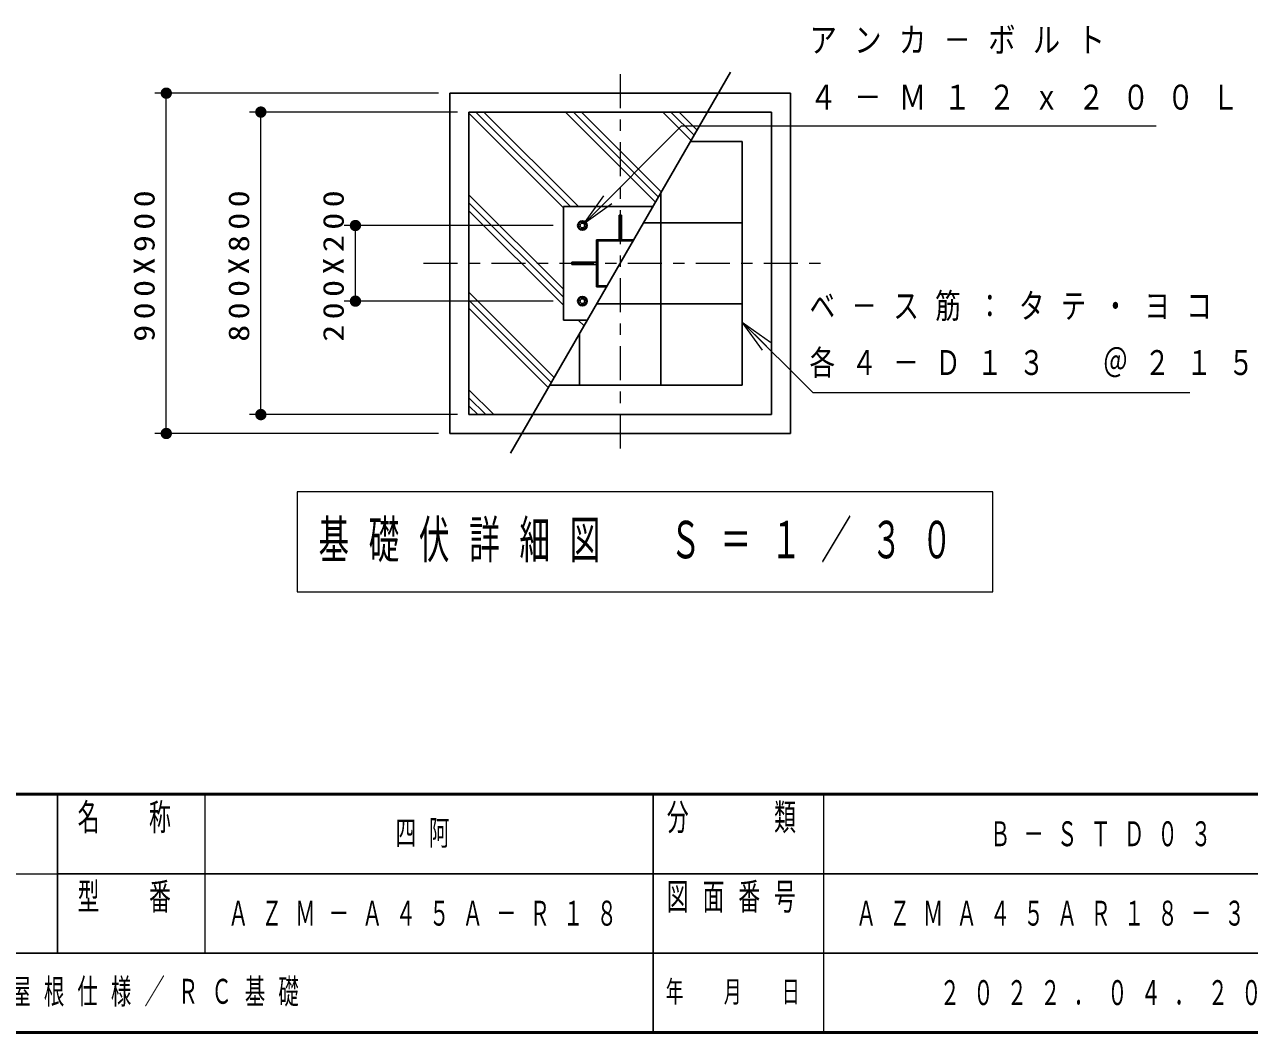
# Model space of a CAD drawing. Units: millimetres on the paper, with parts at other scales. Extents: x -385 to 0, y 0 to 267.
# Drawn here: x -190.4 to -82.5, y 0 to 88.9 of the extents above; entities that cross this region are included whole.
import ezdxf

# ---------------------------------------------------------------- set-up
doc = ezdxf.new("R2010")
doc.units = ezdxf.units.MM
doc.linetypes.add('USER2', pattern=[6, 3, -1, 1, -1])
doc.layers.add('LY_1', color=190, linetype='Continuous', lineweight=25)
doc.styles.add('ＭＳ ゴシック', font='')
doc.styles.get('ＭＳ ゴシック').set_extended_font_data('MS Gothic')

# ---------------------------------------------------------------- blocks, each defined once
blk = doc.blocks.new('filled_dot')
at = {"color": 0, "linetype": 'Continuous', "lineweight": -2, "const_width": 1.25}
blk.add_lwpolyline([(-0.625, 0, 1), (0.625, 0, 1)], format="xyb", close=True, dxfattribs=at)

msp = doc.modelspace()

# ---------------------------------------------------------------- linework, layer by layer
at = {"layer": 'LY_1', "color": 7}
for p, q in [((-147.57, 51.071), (-128.177, 84.661)), ((-152.909, 82.805), (-122.909, 82.805)), ((-152.909, 82.805), (-152.909, 52.805)), ((-122.909, 82.805), (-122.909, 52.805)), ((-151.242, 81.138), (-124.576, 81.138)), ((-151.242, 81.138), (-151.242, 54.471)), ((-124.576, 81.138), (-124.576, 54.471)), ((-131.703, 78.555), (-127.159, 78.555)), ((-127.159, 78.555), (-127.159, 57.055)), ((-134.326, 74.011), (-134.326, 57.055)), ((-142.909, 72.805), (-142.909, 62.805)), ((-142.909, 72.805), (-135.022, 72.805)), ((-141.451, 71.499), (-141.66, 71.138)), ((-141.034, 71.499), (-141.451, 71.499)), ((-140.826, 71.138), (-141.034, 71.499)), ((-138.009, 69.888), (-138.009, 72.055)), ((-138.009, 72.055), (-137.809, 72.055)), ((-137.809, 69.888), (-137.809, 72.055)), ((-135.84, 71.388), (-127.159, 71.388)), ((-141.659, 71.138), (-141.451, 70.777)), ((-141.451, 70.777), (-141.034, 70.777)), ((-141.035, 70.777), (-140.826, 71.138)), ((-136.706, 69.888), (-139.992, 69.888)), ((-139.992, 69.888), (-139.992, 65.722)), ((-136.768, 69.781), (-139.886, 69.781)), ((-139.886, 69.781), (-139.886, 65.828)), ((-139.992, 67.905), (-142.159, 67.905)), ((-142.159, 67.705), (-142.159, 67.905)), ((-139.992, 67.705), (-142.159, 67.705)), ((-141.66, 64.472), (-141.451, 64.832)), ((-141.451, 64.832), (-141.034, 64.832)), ((-141.035, 64.832), (-140.826, 64.471)), ((-139.992, 65.722), (-139.112, 65.722)), ((-139.886, 65.828), (-139.05, 65.828)), ((-141.451, 64.11), (-141.66, 64.471)), ((-141.034, 64.11), (-141.451, 64.11)), ((-140.826, 64.471), (-141.034, 64.11)), ((-139.978, 64.221), (-127.159, 64.221)), ((-142.909, 62.805), (-140.796, 62.805)), ((-141.492, 61.598), (-141.492, 57.055)), ((-144.116, 57.055), (-127.159, 57.055)), ((-151.242, 54.471), (-124.576, 54.471)), ((-152.909, 52.805), (-122.909, 52.805))]:
    msp.add_line(p, q, dxfattribs=at)
at = {"layer": 'LY_1', "color": 7, "linetype": 'USER2', "lineweight": 13}
for p, q in [((-137.909, 84.492), (-137.909, 51.116)), ((-155.247, 67.805), (-120.191, 67.805))]:
    msp.add_line(p, q, dxfattribs=at)
at = {"layer": 'LY_1', "color": 7, "lineweight": 13}
for p, q in [((-153.909, 82.805), (-178.909, 82.805)), ((-177.909, 52.805), (-177.909, 82.805)), ((-152.242, 81.138), (-170.576, 81.138)), ((-169.576, 54.471), (-169.576, 81.138)), ((-142.909, 72.708), (-151.242, 81.041)), ((-142.299, 72.805), (-150.632, 81.138)), ((-141.592, 72.805), (-149.925, 81.138)), ((-134.797, 73.194), (-142.741, 81.138)), ((-134.539, 73.643), (-142.034, 81.138)), ((-134.28, 74.091), (-141.327, 81.138)), ((-131.65, 78.646), (-134.143, 81.138)), ((-131.391, 79.094), (-133.436, 81.138)), ((-131.133, 79.542), (-132.728, 81.138)), ((-142.909, 65.523), (-151.242, 73.857)), ((-141.107, 71.274), (-139.347, 73.755)), ((-142.909, 64.816), (-151.242, 73.15)), ((-142.909, 64.109), (-151.242, 72.442)), ((-141.107, 71.274), (-138.993, 73.403)), ((-138.638, 73.05), (-141.107, 71.274)), ((-143.809, 71.138), (-162.242, 71.138)), ((-161.242, 64.471), (-161.242, 71.138)), ((-138.009, 70.555), (-137.809, 70.555)), ((-140.659, 67.705), (-140.659, 67.905)), ((-143.722, 57.737), (-151.242, 65.258)), ((-143.809, 64.471), (-162.242, 64.471)), ((-143.98, 57.289), (-151.242, 64.551)), ((-144.239, 56.841), (-151.242, 63.844)), ((-141.092, 62.292), (-141.605, 62.805)), ((-140.833, 62.74), (-140.898, 62.805)), ((-127.149, 62.604), (-125.02, 60.491)), ((-127.149, 62.604), (-124.667, 60.846)), ((-125.372, 60.136), (-127.149, 62.604)), ((-149.054, 54.471), (-151.242, 56.66)), ((-149.761, 54.471), (-151.242, 55.953)), ((-150.468, 54.471), (-151.242, 55.246)), ((-152.242, 54.471), (-170.576, 54.471)), ((-153.909, 52.805), (-178.909, 52.805)), ((-166.37, 47.661), (-166.37, 38.861)), ((-105.07, 47.661), (-166.37, 47.661)), ((-105.07, 38.861), (-105.07, 47.661)), ((-166.37, 38.861), (-105.07, 38.861)), ((-174.5, 21), (-174.5, 7)), ((-120, 21), (-120, 0)), ((-242.5, 14), (-187.5, 14))]:
    msp.add_line(p, q, dxfattribs=at)
at = {"layer": 'LY_1', "color": 7, "lineweight": 50}
for p, q in [((-385, 21), (0, 21)), ((-385, 0), (0, 0))]:
    msp.add_line(p, q, dxfattribs=at)
at = {"layer": 'LY_1', "color": 211}
for p, q in [((-187.5, 21), (-187.5, 7)), ((-135, 21), (-135, 0)), ((-187.5, 14), (-70, 14)), ((-242.5, 7), (0, 7))]:
    msp.add_line(p, q, dxfattribs=at)
at = {"layer": 'LY_1', "color": 7, "lineweight": 13}
for points in [[(-141.107, 71.274), (-132.501, 79.938), (-90.681, 79.938)], [(-127.149, 62.604), (-120.93, 56.432), (-87.711, 56.432)]]:
    msp.add_lwpolyline(points, dxfattribs=at)
at = {"layer": 'LY_1', "color": 7}
for centre, radius in [((-141.242, 71.138), 0.417), ((-141.242, 71.138), 0.361), ((-141.242, 71.138), 0.212), ((-141.242, 64.471), 0.417), ((-141.242, 64.471), 0.361), ((-141.242, 64.471), 0.212)]:
    msp.add_circle(centre, radius, dxfattribs=at)

# ---------------------------------------------------------------- block references
at = {"layer": 'LY_1', "color": 7, "lineweight": 13, "xscale": 0.4, "yscale": 0.4}
for p, rotation in [((-177.909, 82.805), 270), ((-169.576, 81.138), 270), ((-161.242, 71.138), 270), ((-161.242, 64.471), 90), ((-169.576, 54.471), 90), ((-177.909, 52.805), 90)]:
    msp.add_blockref('filled_dot', p, dxfattribs=dict(at, rotation=rotation))

# ---------------------------------------------------------------- texts
at = {"layer": 'LY_1', "color": 7, "style": 'ＭＳ ゴシック'}
for s, insert, char_height, attachment_point in [('\\T1.64;\\W0.8;アンカ－ボルト', (-121.217, 87.438), 2.199, 4), ('\\T1.64;\\W0.8;４－Ｍ１２ｘ２００Ｌ', (-121.217, 82.438), 2.199, 4), ('\\T1.64;\\W0.75;ベ－ス筋：タテ・ヨコ', (-121.223, 63.932), 2.199, 4), ('\\T1.64;\\W0.75;各４－Ｄ１３\u3000＠２１５', (-121.223, 58.932), 2.199, 4), ('\\T1.64;\\W0.6;基礎伏詳細図\u3000Ｓ＝１／３０', (-135.72, 43.261), 3.299, 5), ('\\T1.64;\\W0.6;四阿', (-154.75, 17.5), 2.199, 5), ('\\T1.64;\\W0.6;Ｂ－ＳＴＤ０３', (-95, 17.5), 2.199, 5), ('\\T1.64;\\W0.6;ＡＺＭ－Ａ４５Ａ－Ｒ１８', (-154.75, 10.5), 2.199, 5), ('\\T1.64;\\W0.6;ＡＺＭＡ４５ＡＲ１８－３０１０', (-95, 10.5), 2.199, 5), ('\\T1.64;\\W0.6;アルミ屋根仕様／ＲＣ基礎', (-200.5, 3.5), 2.199, 4), ('\\T1.64;\\W0.6;２０２２．０４．２０', (-95, 3.5), 2.199, 5)]:
    msp.add_mtext(s, dxfattribs=dict(at, insert=insert, char_height=char_height, attachment_point=attachment_point))
at = {"layer": 'LY_1', "color": 7, "char_height": 1.833, "attachment_point": 8, "rotation": 90, "style": 'ＭＳ ゴシック'}
for s, insert in [('\\T1.32;\\W1.2;900X900', (-178.909, 67.805)), ('\\T1.32;\\W1.2;800X800', (-170.576, 67.805)), ('\\T1.32;\\W1.2;200X200', (-162.242, 67.805))]:
    msp.add_mtext(s, dxfattribs=dict(at, insert=insert))
at = {"layer": 'LY_1', "color": 4, "style": 'ＭＳ ゴシック'}
for s, insert, char_height, attachment_point in [('\\T1.64;\\W0.6;名\u3000称', (-181, 20.167), 2.346, 2), ('\\T1.64;\\W0.6;分\u3000\u3000類', (-127.5, 20.167), 2.346, 2), ('\\T1.64;\\W0.6;型\u3000番', (-181, 13.167), 2.346, 2), ('\\T1.64;\\W0.6;図面番号', (-127.5, 13.167), 2.346, 2), ('\\T1.64;\\W0.6;年\u3000月\u3000日', (-127.5, 3.5), 1.906, 5)]:
    msp.add_mtext(s, dxfattribs=dict(at, insert=insert, char_height=char_height, attachment_point=attachment_point))

doc.saveas('drawing.dxf')
